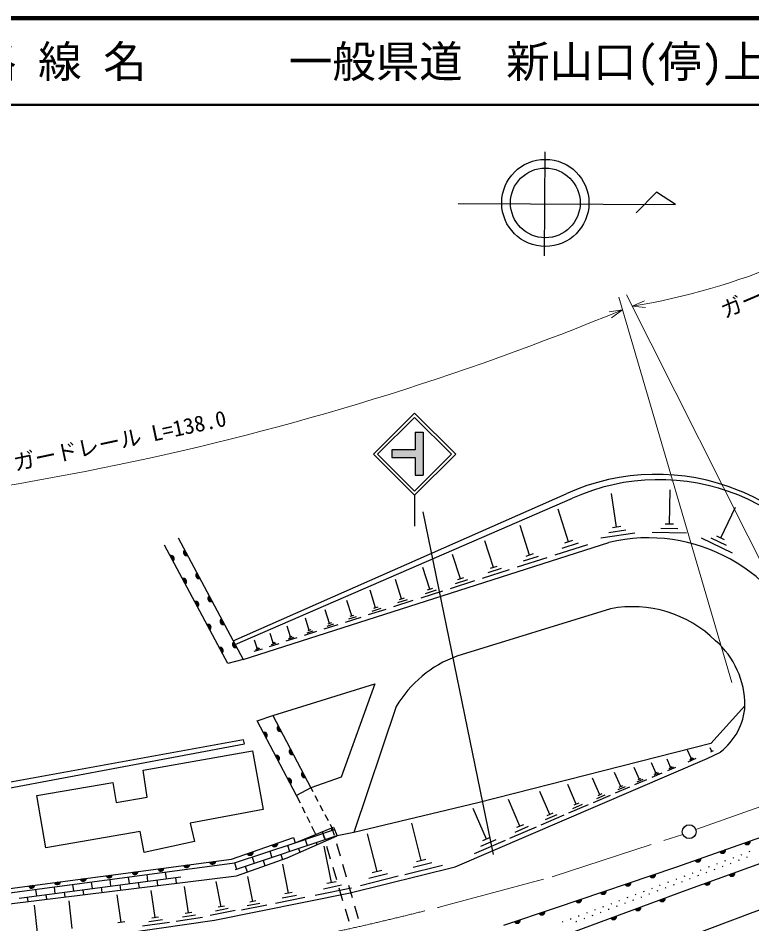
# Model space of a CAD drawing. Units: millimetres, scale not verified. Extents: x 40000 to 680000, y 20000 to 380000.
# Drawn here: x 185573 to 270016, y 275705 to 380000 of the extents above; entities that cross this region are included whole.
import ezdxf
from ezdxf.enums import TextEntityAlignment as Align

# ---------------------------------------------------------------- set-up
doc = ezdxf.new("R2010")
doc.units = ezdxf.units.MM
doc.header["$LTSCALE"] = 1000
doc.linetypes.add('CHAIN', pattern=[18.5, 12, -1.5, 3.5, -1.5])
for name, color, linetype, lineweight in [('M-BGD', 7, 'Continuous', 25), ('M-BMK', 2, 'CHAIN', 13), ('M-BMK-SRVR', 3, 'Continuous', 25), ('M-STR-HTXT', 7, 'Continuous', 13), ('M-STR-STRC', 7, 'Continuous', 25), ('M-TTL', 2, 'Continuous', 140), ('M-TTL-LINE', 7, 'Continuous', 50)]:
    doc.layers.add(name, color=color, linetype=linetype, lineweight=lineweight)
doc.layers.add('M-TTL-TXT', color=7, linetype='Continuous')
doc.styles.add('ＭＳ ゴシック', font='')
doc.styles.get('ＭＳ ゴシック').set_extended_font_data('MS Gothic')

msp = doc.modelspace()

# ---------------------------------------------------------------- hatches: boundary and pattern name
at = {"layer": 'M-STR-STRC'}
msp.add_hatch(color=256, dxfattribs=at).paths.add_polyline_path([(228579, 329394), (228579, 330294), (231272, 330294), (231272, 332327), (232172, 332327), (232172, 327361), (231272, 327361), (231272, 329394)])

# ---------------------------------------------------------------- linework, layer by layer
at = {"layer": 'M-BGD'}
for p, q in [((246199, 364593), (246097, 352645)), ((259042, 359952), (256681, 357569)), ((261219, 358532), (259042, 359952)), ((236219, 358668), (261219, 358532)), ((260522, 321722), (260599, 325667)), ((210311, 308285), (248647, 325229)), ((210538, 307859), (249369, 324715)), ((254449, 321377), (253869, 325280)), ((248919, 319701), (247714, 323459)), ((266430, 320141), (268129, 323703)), ((244428, 318164), (243336, 321568)), ((254937, 321449), (253961, 321304)), ((261498, 321209), (259526, 321248)), ((261015, 321712), (260029, 321731)), ((256546, 320691), (252643, 320111)), ((255497, 321034), (253546, 320744)), ((262475, 320696), (258530, 320774)), ((266875, 319929), (265984, 320354)), ((211458, 306130), (253569, 319631)), ((240287, 316747), (239300, 319825)), ((251099, 319364), (247341, 318159)), ((250009, 319532), (248130, 318930)), ((249388, 319852), (248449, 319550)), ((267786, 318401), (264224, 320100)), ((267108, 319271), (265327, 320121)), ((236471, 315440), (235580, 318219)), ((244853, 318300), (244002, 318027)), ((246403, 317858), (242998, 316767)), ((245415, 318011), (243713, 317465)), ((232953, 314236), (232150, 316738)), ((242074, 316470), (238995, 315483)), ((241180, 316609), (239641, 316115)), ((240672, 316870), (239903, 316623)), ((229709, 313126), (228989, 315373)), ((238083, 315191), (235304, 314300)), ((237277, 315316), (235888, 314870)), ((236818, 315552), (236123, 315329)), ((226720, 312103), (226075, 314114)), ((234404, 314012), (231902, 313210)), ((233678, 314124), (232427, 313723)), ((233265, 314336), (232640, 314136)), ((223963, 311159), (223388, 312954)), ((231013, 312924), (228766, 312204)), ((230361, 313025), (229238, 312665)), ((229990, 313216), (229428, 313036)), ((221423, 310290), (220911, 311885)), ((227887, 311922), (225875, 311277)), ((227303, 312012), (226297, 311690)), ((226971, 312183), (226468, 312022)), ((253756, 311994), (236059, 306520)), ((219081, 309488), (218628, 310899)), ((225005, 310998), (223210, 310423)), ((224484, 311079), (223587, 310791)), ((224188, 311231), (223739, 311087)), ((216922, 308749), (216524, 309990)), ((222348, 310147), (220753, 309635)), ((221885, 310218), (221088, 309962)), ((221622, 310354), (221223, 310226)), ((214931, 308068), (214584, 309152)), ((217077, 308799), (216767, 308699)), ((219899, 309361), (218488, 308909)), ((219490, 309425), (218785, 309199)), ((219257, 309545), (218904, 309431)), ((213097, 307440), (212795, 308380)), ((215561, 307970), (214476, 307623)), ((215246, 308019), (214704, 307845)), ((215067, 308111), (214796, 308024)), ((217642, 308638), (216401, 308240)), ((217282, 308693), (216661, 308494)), ((213642, 307355), (212702, 307054)), ((213369, 307398), (212899, 307247)), ((213214, 307477), (212979, 307402)), ((229094, 300731), (224215, 286224)), ((265304, 296490), (269225, 300830)), ((263013, 294768), (262612, 295701)), ((265411, 295570), (265217, 295963)), ((265569, 295648), (265254, 295492)), ((258967, 293094), (258477, 294235)), ((260657, 293757), (260257, 294690)), ((263579, 294735), (262646, 294335)), ((263296, 294752), (262829, 294551)), ((263129, 294818), (262896, 294718)), ((254925, 291507), (254221, 293147)), ((257065, 292347), (256474, 293723)), ((259313, 293073), (258742, 292828)), ((259109, 293155), (258824, 293032)), ((261223, 293724), (260291, 293324)), ((260940, 293741), (260474, 293541)), ((260773, 293807), (260540, 293707)), ((252517, 290562), (251685, 292500)), ((257900, 292298), (256524, 291708)), ((257483, 292323), (256794, 292027)), ((257237, 292421), (256893, 292273)), ((259660, 293053), (258518, 292563)), ((219276, 291362), (219497, 290941)), ((249808, 289498), (248833, 291771)), ((255921, 291449), (254280, 290745)), ((255423, 291478), (254603, 291126)), ((255130, 291595), (254720, 291419)), ((218063, 289593), (217621, 290488)), ((219729, 290498), (220077, 289833)), ((243331, 286955), (242012, 290027)), ((246760, 288302), (245623, 290950)), ((253694, 290493), (251756, 289661)), ((253106, 290527), (252137, 290111)), ((252759, 290666), (252275, 290458)), ((218616, 288472), (218284, 289144)), ((220309, 289391), (220657, 288726)), ((239471, 285443), (237945, 289000)), ((251188, 289418), (248916, 288442)), ((250498, 289458), (249362, 288970)), ((250092, 289620), (249524, 289376)), ((219169, 287351), (218837, 288023)), ((220889, 288283), (221237, 287619)), ((248369, 288208), (245720, 287071)), ((247564, 288255), (246240, 287686)), ((247091, 288444), (246429, 288159)), ((219833, 286007), (219391, 286902)), ((221469, 287176), (221690, 286754)), ((231972, 282989), (230898, 287308)), ((245196, 286846), (242124, 285528)), ((244264, 286901), (242727, 286242)), ((243715, 287120), (242947, 286790)), ((210589, 281972), (222278, 285866)), ((217466, 285054), (221976, 286557)), ((219593, 285910), (219637, 285777)), ((220814, 285557), (220589, 286311)), ((220657, 286117), (220894, 285405)), ((221591, 286714), (221677, 286457)), ((221690, 286754), (221927, 285939)), ((226874, 281730), (225790, 286087)), ((216577, 284758), (216814, 284046)), ((217261, 285640), (217466, 285054)), ((217595, 285105), (217597, 285097)), ((218617, 285437), (218854, 284726)), ((219874, 285066), (219956, 284819)), ((221914, 285745), (221931, 285694)), ((222205, 284979), (222624, 283538)), ((241632, 285316), (238074, 283790)), ((240551, 285380), (238773, 284616)), ((239916, 285633), (239027, 285252)), ((214538, 284078), (214775, 283366)), ((215795, 283706), (215992, 283113)), ((217834, 284386), (217981, 283945)), ((221641, 280458), (220790, 284655)), ((221529, 283162), (221100, 284599)), ((269772, 284024), (269678, 283989)), ((210458, 282719), (210695, 282007)), ((212498, 283398), (212735, 282687)), ((213755, 283027), (213964, 282398)), ((233187, 282717), (231027, 282180)), ((232512, 283123), (231433, 282854)), ((266965, 282965), (266871, 282930)), ((267609, 282674), (267515, 282639)), ((267900, 283318), (267807, 283283)), ((268545, 283027), (268451, 282992)), ((268836, 283671), (268742, 283636)), ((269480, 283380), (269387, 283344)), ((202503, 281657), (202603, 280914)), ((211715, 282347), (211936, 281684)), ((216703, 279239), (216022, 282598)), ((222244, 280766), (221815, 282203)), ((222903, 282578), (223321, 281138)), ((227419, 281866), (226330, 281595)), ((234401, 282446), (230081, 281371)), ((264158, 281907), (264064, 281871)), ((264802, 281615), (264708, 281580)), ((265093, 282260), (265000, 282224)), ((265738, 281968), (265644, 281933)), ((266029, 282612), (265935, 282577)), ((266673, 282321), (266580, 282286)), ((185712, 278660), (204299, 281140)), ((196110, 280804), (196209, 280060)), ((198241, 281088), (198340, 280345)), ((200372, 281373), (200471, 280629)), ((201537, 280771), (201623, 280129)), ((203668, 281056), (203757, 280393)), ((208957, 277686), (208370, 280582)), ((212583, 278284), (211996, 281180)), ((222166, 280565), (221116, 280352)), ((229324, 281183), (224967, 280099)), ((228099, 281457), (225921, 280915)), ((261351, 280848), (261257, 280813)), ((261995, 280557), (261901, 280521)), ((262286, 281201), (262193, 281166)), ((262931, 280909), (262837, 280874)), ((263222, 281554), (263128, 281518)), ((263866, 281262), (263773, 281227)), ((187586, 279666), (187685, 278923)), ((189717, 279951), (189816, 279207)), ((191848, 280235), (191947, 279492)), ((193013, 279634), (193088, 279073)), ((193979, 280519), (194078, 279776)), ((195144, 279918), (195221, 279337)), ((197275, 280203), (197355, 279601)), ((199406, 280487), (199489, 279865)), ((201343, 276431), (200891, 279534)), ((205175, 276971), (204733, 280010)), ((223952, 279835), (219755, 278984)), ((222796, 280146), (220698, 279721)), ((222960, 278371), (222531, 279808)), ((223600, 280177), (224018, 278737)), ((258544, 279789), (258450, 279754)), ((259479, 280142), (259386, 280107)), ((260124, 279851), (260030, 279815)), ((260415, 280495), (260321, 280460)), ((261059, 280204), (260966, 280168)), ((186619, 278781), (186686, 278281)), ((188750, 279065), (188820, 278545)), ((190882, 279349), (190954, 278809)), ((197445, 275881), (196983, 279051)), ((218553, 278740), (215194, 278059)), ((217628, 278990), (215948, 278649)), ((217123, 279324), (216283, 279154)), ((255737, 278731), (255643, 278695)), ((256672, 279083), (256579, 279048)), ((257317, 278792), (257223, 278757)), ((257608, 279436), (257514, 279401)), ((258252, 279145), (258159, 279110)), ((259188, 279498), (259094, 279463)), ((187802, 274695), (187441, 277870)), ((191803, 275158), (191438, 278365)), ((209754, 277470), (208306, 277177)), ((209319, 277759), (208595, 277612)), ((214178, 277853), (211282, 277266)), ((213381, 278068), (211933, 277775)), ((212945, 278357), (212221, 278210)), ((224297, 277776), (224715, 276336)), ((252930, 277672), (252836, 277637)), ((253865, 278025), (253772, 277989)), ((254510, 277733), (254416, 277698)), ((254801, 278378), (254707, 278342)), ((255445, 278086), (255352, 278051)), ((256381, 278439), (256287, 278404)), ((201730, 276487), (200955, 276374)), ((206804, 276433), (203766, 275991)), ((205990, 276702), (204471, 276481)), ((205555, 277027), (204795, 276916)), ((210552, 277255), (207655, 276668)), ((223675, 275975), (223246, 277412)), ((250123, 276613), (250029, 276578)), ((251058, 276966), (250965, 276931)), ((251703, 276675), (251609, 276639)), ((251994, 277319), (251900, 277284)), ((252638, 277028), (252545, 276992)), ((253574, 277380), (253480, 277345)), ((197841, 275938), (197048, 275823)), ((203007, 275880), (199903, 275429)), ((202175, 276156), (200623, 275930)), ((248271, 275941), (248176, 275909)), ((249217, 276266), (249122, 276233)), ((249831, 275969), (249738, 275934)), ((249852, 275955), (249757, 275923)), ((250767, 276322), (250673, 276286))]:
    msp.add_line(p, q, dxfattribs=at)
for points in [[(228829, 267969), (242557, 272240), (248561, 274460), (262444, 279579), (289915, 289518), (301335, 293760), (307759, 296051), (314316, 298754), (319435, 301425), (325676, 305174), (332497, 310313), (338480, 317879), (342591, 323233)], [(228943, 261470), (244162, 267267), (250533, 269647), (270163, 277047), (291687, 284855), (302847, 289055), (309379, 291805), (316152, 294813), (322110, 297589), (330604, 302817), (335994, 307802), (341486, 315618), (345135, 321422)], [(203984, 320161), (211458, 306130), (209696, 305678), (202424, 319330)], [(241472, 275561), (247404, 277562), (261280, 282239), (289014, 292010), (300323, 296211), (306291, 298929), (311463, 301715), (316807, 305259)], [(214877, 299696), (226642, 303350), (222765, 292594), (219276, 291362)], [(172182, 279298), (169931, 288625), (211631, 296425), (211519, 296890), (169269, 289208), (171553, 279288)], [(265304, 296490), (238481, 289635), (224215, 286224), (222285, 285851)], [(223803, 279294), (235851, 282292), (264873, 294746), (266392, 295497)], [(94677, 290394), (96046, 289387), (97818, 288449), (101843, 287225), (112025, 285871), (133152, 283847), (141417, 278415), (155931, 278566), (181983, 278919), (210458, 282719), (217466, 285054)], [(95580, 290542), (96378, 289916), (98092, 289080), (101980, 287834), (112091, 286489), (132755, 284852), (141603, 279036), (155928, 279046), (181973, 279449), (210131, 283156), (217261, 285640)], [(217466, 285054), (221860, 286823), (222285, 285851)], [(141551, 277408), (181751, 277670), (210714, 281253), (216537, 283305), (222285, 285851)], [(141547, 271518), (156423, 271392), (166981, 271752), (180986, 272610), (194898, 274196), (208189, 276129), (223803, 279294)]]:
    msp.add_lwpolyline(points, dxfattribs=at)
for points in [[(214877, 299696), (219276, 291362), (217621, 290488), (213073, 299102)], [(199960, 293411), (212561, 295641), (213775, 288869), (205385, 287321), (205865, 285176), (200076, 283943), (199635, 286334), (188769, 284454), (187740, 290497), (196486, 291985), (196849, 289686), (200414, 290284)]]:
    msp.add_lwpolyline(points, close=True, dxfattribs=at)
for radius in [5016, 4013]:
    msp.add_circle((246244, 358720), radius, dxfattribs=at)
for centre, radius, start, end in [((259023, 302375), 25098, 21.27055, 114.41766), ((259340, 302585), 24273, 21.36796, 114.25384), ((258056, 300590), 19562, 18.53783, 103.25874), ((203191, 317774), 354, 306.84206, 109.24724), ((204948, 318466), 354, 126.84206, 289.24724), ((204948, 318466), 283, 129.0661, 287.0232), ((204948, 318466), 212, 132.81243, 283.27688), ((204948, 318466), 142, 140.52416, 275.56515), ((204948, 318466), 100, 150.84182, 265.24749), ((203191, 317774), 283, 309.0661, 107.0232), ((203191, 317774), 212, 312.81243, 103.27688), ((203191, 317774), 142, 320.52416, 95.56515), ((203191, 317774), 100, 330.84182, 85.24749), ((206359, 315819), 354, 126.84206, 289.24724), ((206359, 315819), 283, 129.0661, 287.0232), ((204602, 315126), 354, 306.84206, 109.24724), ((204602, 315126), 283, 309.0661, 107.0232), ((204602, 315126), 212, 312.81243, 103.27688), ((204602, 315126), 142, 320.52416, 95.56515), ((204602, 315126), 100, 330.84182, 85.24749), ((206359, 315819), 212, 132.81243, 283.27688), ((206359, 315819), 142, 140.52416, 275.56515), ((206359, 315819), 100, 150.84182, 265.24749), ((207769, 313171), 354, 126.84206, 289.24724), ((207769, 313171), 283, 129.0661, 287.0232), ((207769, 313171), 212, 132.81243, 283.27688), ((207769, 313171), 142, 140.52416, 275.56515), ((207769, 313171), 100, 150.84182, 265.24749), ((206012, 312478), 354, 306.84206, 109.24724), ((206012, 312478), 283, 309.0661, 107.0232), ((206012, 312478), 212, 312.81243, 103.27688), ((206012, 312478), 142, 320.52416, 95.56515), ((206012, 312478), 100, 330.84182, 85.24749), ((256281, 298601), 13630, 45.43849, 100.67629), ((209180, 310523), 354, 126.84206, 289.24724), ((207423, 309830), 354, 306.84206, 109.24724), ((207423, 309830), 283, 309.0661, 107.0232), ((207423, 309830), 212, 312.81243, 103.27688), ((207423, 309830), 142, 320.52416, 95.56515), ((207423, 309830), 100, 330.84182, 85.24749), ((209180, 310523), 283, 129.0661, 287.0232), ((209180, 310523), 212, 132.81243, 283.27688), ((209180, 310523), 142, 140.52416, 275.56515), ((209180, 310523), 100, 150.84182, 265.24749), ((210590, 307876), 354, 126.84206, 289.24724), ((210590, 307876), 283, 129.0661, 287.0232), ((210590, 307876), 212, 132.81243, 283.27688), ((210590, 307876), 142, 140.52416, 275.56515), ((210590, 307876), 100, 150.84182, 265.24749), ((259227, 300818), 9998, 0.06934, 48.5497), ((208833, 307183), 354, 306.84206, 109.24724), ((208833, 307183), 283, 309.0661, 107.0232), ((208833, 307183), 212, 312.81243, 103.27688), ((208833, 307183), 142, 320.52416, 95.56515), ((208833, 307183), 100, 330.84182, 85.24749), ((240564, 294014), 13292, 109.81156, 149.64394), ((261899, 301302), 7341, 307.74441, 356.31328), ((215724, 298207), 354, 126.62613, 289.03131), ((215724, 298207), 283, 128.85017, 286.80727), ((215724, 298207), 212, 132.5965, 283.06095), ((215724, 298207), 142, 140.30823, 275.34922), ((213899, 297423), 354, 306.62613, 109.03131), ((213899, 297423), 283, 308.85017, 106.80727), ((213899, 297423), 212, 312.5965, 103.06095), ((213899, 297423), 142, 320.30823, 95.34922), ((213899, 297423), 100, 330.62589, 85.03156), ((215724, 298207), 100, 150.62589, 265.03156), ((217125, 295554), 354, 126.62613, 289.03131), ((217125, 295554), 283, 128.85017, 286.80727), ((217125, 295554), 212, 132.5965, 283.06095), ((217125, 295554), 142, 140.30823, 275.34922), ((217125, 295554), 100, 150.62589, 265.03156), ((215299, 294770), 354, 306.62613, 109.03131), ((215299, 294770), 283, 308.85017, 106.80727), ((215299, 294770), 212, 312.5965, 103.06095), ((215299, 294770), 142, 320.30823, 95.34922), ((215299, 294770), 100, 330.62589, 85.03156), ((218525, 292901), 354, 126.62613, 289.03131), ((218525, 292901), 283, 128.85017, 286.80727), ((216699, 292117), 354, 306.62613, 109.03131), ((216699, 292117), 283, 308.85017, 106.80727), ((216699, 292117), 212, 312.5965, 103.06095), ((216699, 292117), 142, 320.30823, 95.34922), ((216699, 292117), 100, 330.62589, 85.03156), ((218525, 292901), 212, 132.5965, 283.06095), ((218525, 292901), 142, 140.30823, 275.34922), ((218525, 292901), 100, 150.62589, 265.03156), ((215095, 284943), 354, 208.00719, 10.41236), ((215095, 284943), 283, 210.23122, 8.18833), ((215095, 284943), 212, 213.97755, 4.442), ((215095, 284943), 142, 221.68928, 356.73027), ((215095, 284943), 100, 232.00694, 346.41261), ((269470, 285182), 354, 208.20543, 10.61061), ((269470, 285182), 283, 210.42947, 8.38657), ((269470, 285182), 212, 214.17579, 4.64024), ((269470, 285182), 142, 221.88752, 356.92851), ((269470, 285182), 100, 232.20519, 346.61085), ((212262, 283956), 354, 208.00719, 10.41236), ((212262, 283956), 283, 210.23122, 8.18833), ((212262, 283956), 212, 213.97755, 4.442), ((212262, 283956), 142, 221.68928, 356.73027), ((212262, 283956), 100, 232.00694, 346.41261), ((266640, 284185), 354, 208.20543, 10.61061), ((266640, 284185), 283, 210.42947, 8.38657), ((266640, 284185), 212, 214.17579, 4.64024), ((266640, 284185), 142, 221.88752, 356.92851), ((266640, 284185), 100, 232.20519, 346.61085), ((207942, 282922), 354, 196.29645, 358.70162), ((207942, 282922), 283, 198.52049, 356.47759), ((207942, 282922), 212, 202.26681, 352.73126), ((207942, 282922), 142, 209.97854, 345.01953), ((207942, 282922), 100, 220.2962, 334.70187), ((263811, 283188), 354, 208.20543, 10.61061), ((263811, 283188), 283, 210.42947, 8.38657), ((263811, 283188), 212, 214.17579, 4.64024), ((263811, 283188), 142, 221.88752, 356.92851), ((263811, 283188), 100, 232.20519, 346.61085), ((199019, 281748), 354, 196.29645, 358.70162), ((199019, 281748), 283, 198.52049, 356.47759), ((199019, 281748), 212, 202.26681, 352.73126), ((199019, 281748), 142, 209.97854, 345.01953), ((199019, 281748), 100, 220.2962, 334.70187), ((201993, 282139), 354, 196.29645, 358.70162), ((201993, 282139), 283, 198.52049, 356.47759), ((201993, 282139), 212, 202.26681, 352.73126), ((201993, 282139), 142, 209.97854, 345.01953), ((201993, 282139), 100, 220.2962, 334.70187), ((204968, 282531), 354, 196.29645, 358.70162), ((204968, 282531), 283, 198.52049, 356.47759), ((204968, 282531), 212, 202.26681, 352.73126), ((204968, 282531), 142, 209.97854, 345.01953), ((204968, 282531), 100, 220.2962, 334.70187), ((267698, 281537), 354, 208.6872, 11.09237), ((190096, 280573), 354, 196.29645, 358.70162), ((190096, 280573), 283, 198.52049, 356.47759), ((193070, 280965), 354, 196.29645, 358.70162), ((193070, 280965), 283, 198.52049, 356.47759), ((193070, 280965), 212, 202.26681, 352.73126), ((193070, 280965), 142, 209.97854, 345.01953), ((193070, 280965), 100, 220.2962, 334.70187), ((196045, 281356), 354, 196.29645, 358.70162), ((196045, 281356), 283, 198.52049, 356.47759), ((196045, 281356), 212, 202.26681, 352.73126), ((196045, 281356), 142, 209.97854, 345.01953), ((196045, 281356), 100, 220.2962, 334.70187), ((258589, 281389), 354, 207.42181, 9.82699), ((258589, 281389), 283, 209.64585, 7.60295), ((258589, 281389), 212, 213.39218, 3.85663), ((258589, 281389), 142, 221.10391, 356.1449), ((258589, 281389), 100, 231.42157, 345.82723), ((264877, 280516), 354, 208.6872, 11.09237), ((264877, 280516), 283, 210.91123, 8.86834), ((267698, 281537), 283, 210.91123, 8.86834), ((267698, 281537), 212, 214.65756, 5.12201), ((267698, 281537), 142, 222.36929, 357.41028), ((267698, 281537), 100, 232.68695, 347.09262), ((187122, 280182), 354, 196.29645, 358.70162), ((187122, 280182), 283, 198.52049, 356.47759), ((187122, 280182), 212, 202.26681, 352.73126), ((187122, 280182), 142, 209.97854, 345.01953), ((187122, 280182), 100, 220.2962, 334.70187), ((190096, 280573), 212, 202.26681, 352.73126), ((190096, 280573), 142, 209.97854, 345.01953), ((190096, 280573), 100, 220.2962, 334.70187), ((252903, 279473), 354, 207.42181, 9.82699), ((252903, 279473), 283, 209.64585, 7.60295), ((255746, 280431), 354, 207.42181, 9.82699), ((255746, 280431), 283, 209.64585, 7.60295), ((255746, 280431), 212, 213.39218, 3.85663), ((255746, 280431), 142, 221.10391, 356.1449), ((255746, 280431), 100, 231.42157, 345.82723), ((264877, 280516), 212, 214.65756, 5.12201), ((264877, 280516), 142, 222.36929, 357.41028), ((264877, 280516), 100, 232.68695, 347.09262), ((250060, 278515), 354, 207.42181, 9.82699), ((250060, 278515), 283, 209.64585, 7.60295), ((250060, 278515), 212, 213.39218, 3.85663), ((250060, 278515), 142, 221.10391, 356.1449), ((250060, 278515), 100, 231.42157, 345.82723), ((252903, 279473), 212, 213.39218, 3.85663), ((252903, 279473), 142, 221.10391, 356.1449), ((252903, 279473), 100, 231.42157, 345.82723), ((259706, 278627), 354, 209.03537, 11.44055), ((259706, 278627), 283, 211.25941, 9.21651), ((259706, 278627), 212, 215.00573, 5.47018), ((259706, 278627), 142, 222.71746, 357.75845), ((259706, 278627), 100, 233.03513, 347.44079), ((256891, 277589), 354, 209.03537, 11.44055), ((256891, 277589), 283, 211.25941, 9.21651), ((256891, 277589), 212, 215.00573, 5.47018), ((256891, 277589), 142, 222.71746, 357.75845), ((256891, 277589), 100, 233.03513, 347.44079), ((245842, 277093), 354, 207.44088, 9.84605), ((245842, 277093), 283, 209.66491, 7.62202), ((245842, 277093), 212, 213.41124, 3.87569), ((245842, 277093), 142, 221.12297, 356.16396), ((245842, 277093), 100, 231.44063, 345.8463), ((254076, 276551), 354, 209.03537, 11.44055), ((254076, 276551), 283, 211.25941, 9.21651), ((254076, 276551), 212, 215.00573, 5.47018), ((254076, 276551), 142, 222.71746, 357.75845), ((254076, 276551), 100, 233.03513, 347.44079), ((242999, 276134), 354, 207.44088, 9.84605), ((242999, 276134), 283, 209.66491, 7.62202), ((242999, 276134), 212, 213.41124, 3.87569), ((242999, 276134), 142, 221.12297, 356.16396), ((242999, 276134), 100, 231.44063, 345.8463)]:
    msp.add_arc(centre, radius, start, end, dxfattribs=at)
at = {"layer": 'M-BMK'}
msp.add_line((263565, 286581), (289645, 295766), dxfattribs=at)
msp.add_lwpolyline([(234464, 277742), (247030, 281136), (262070, 286013)], dxfattribs=at)
msp.add_arc((152401, 593779), 326517, 272.33326, 284.55602, dxfattribs=at)
at = {"layer": 'M-BMK-SRVR'}
msp.add_circle((262810, 286318), 800, dxfattribs=at)
at = {"layer": 'M-STR-HTXT'}
for p, q in [((267692, 303516), (254688, 347859)), ((274401, 310723), (255584, 348136)), ((256247, 346818), (257666, 347432)), ((255110, 346419), (253581, 346193)), ((255110, 346419), (253867, 345500)), ((256247, 346818), (257788, 346692))]:
    msp.add_line(p, q, dxfattribs=at)
for centre, radius, start, end in [((243630, 423445), 77658, 279.34999, 306.53167), ((131048, 646471), 324688, 270.9739, 292.46364), ((155349, 615103), 374974, 282.24024, 299.58354)]:
    msp.add_arc(centre, radius, start, end, dxfattribs=at)
at = {"layer": 'M-STR-STRC'}
for p, q in [((226452, 329788), (231190, 334526)), ((226947, 329788), (231190, 334031)), ((231190, 334526), (235928, 329788)), ((231190, 334031), (235433, 329788)), ((231272, 332327), (232172, 332327)), ((231272, 332327), (231272, 330294)), ((232172, 332327), (232172, 327361)), ((226452, 329788), (231190, 325051)), ((226947, 329788), (231190, 325546)), ((231272, 330294), (228579, 330294)), ((228579, 330294), (228579, 329394)), ((231190, 325546), (235433, 329788)), ((231190, 325051), (235928, 329788)), ((228579, 329394), (231272, 329394)), ((231272, 329394), (231272, 327361)), ((231272, 327361), (232172, 327361)), ((231190, 325051), (231190, 321495)), ((240274, 283687), (232200, 323142))]:
    msp.add_line(p, q, dxfattribs=at)
at = {"layer": 'M-TTL'}
msp.add_line((680000, 380000), (40000, 380000), dxfattribs=at)
at = {"layer": 'M-TTL-LINE'}
msp.add_line((40000, 370000), (680000, 370000), dxfattribs=at)

# ---------------------------------------------------------------- texts
at = {"layer": 'M-STR-HTXT', "style": 'ＭＳ ゴシック'}
for s, rotation, p in [('ガードレール L=66.0', 22.961, (278034, 349520)), ('ガードレール L=138.0', 12.032, (197578, 329931))]:
    msp.add_text(s, height=1833, rotation=rotation, dxfattribs=at).set_placement(p, align=Align.BOTTOM_CENTER)
at = {"layer": 'M-TTL-TXT', "style": 'ＭＳ ゴシック'}
for s, p in [('路 線 名', (180380, 375000)), ('一般県道\u3000新山口(停)上郷線', (216734, 375000))]:
    msp.add_text(s, height=3666, dxfattribs=at).set_placement(p, align=Align.MIDDLE_LEFT)

doc.saveas('drawing.dxf')
